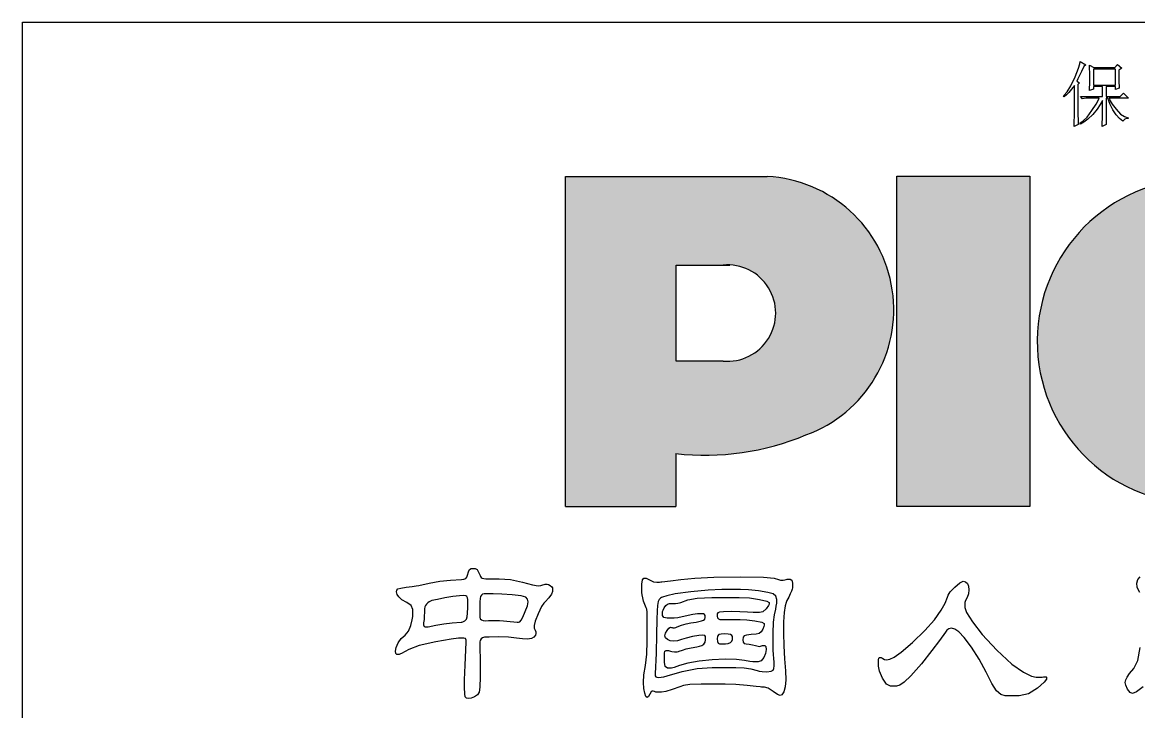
# Model space of a CAD drawing. Header units: millimetres. Extents: x 3916 to 6020, y 1867 to 2649.
# Drawn here: x 5233.68 to 5267.52, y 2382.58 to 2403.48 of the extents above; entities that cross this region are included whole.
import ezdxf

# ---------------------------------------------------------------- set-up
doc = ezdxf.new("R2010")
doc.units = ezdxf.units.MM

# ---------------------------------------------------------------- blocks, each defined once
blk = doc.blocks.new('EWAURWU')
at = {"lineweight": -3}
h = blk.add_hatch(color=1, dxfattribs=at)
h.paths.add_polyline_path([(42.358, 227.698), (42.358, 217.696), (45.706, 217.696), (45.706, 219.298, 0.127278), (49.648, 219.862, 0.81875), (48.475, 227.698)])
h.paths.add_polyline_path([(47.139, 222.104), (45.717, 222.104), (45.717, 225.012), (47.139, 225.012, -1.097699)], flags=16)
h.paths.add_polyline_path([(56.439, 227.708), (52.404, 227.708), (52.404, 217.697), (56.439, 217.697)])
h.paths.add_polyline_path([(61.509, 217.771), (65.806, 217.697), (65.806, 219.878, -0.044669), (65.369, 220.641), (62.505, 220.641, -0.872563), (62.587, 224.865), (65.419, 224.865, -0.038725), (65.806, 225.523), (65.806, 227.805, 0.030051), (61.29, 227.621, 0.961337)])
h.paths.add_polyline_path([(69.764, 217.771), (74.061, 217.697), (74.061, 220.641), (70.76, 220.641, -0.872563), (70.842, 224.865), (74.061, 224.865), (74.061, 227.805, 0.030051), (69.545, 227.621, 0.961337)])
for p, q in [((25.895, 232.375), (89.895, 232.375)), ((25.895, 192.375), (25.895, 232.375))]:
    blk.add_line(p, q)
at = {"color": 1}
for p, q in [((42.358, 217.696), (42.358, 227.698)), ((42.358, 227.698), (48.475, 227.698)), ((52.404, 227.708), (56.439, 227.708)), ((52.404, 217.697), (52.404, 227.708)), ((56.439, 227.708), (56.439, 217.697)), ((45.717, 222.104), (45.717, 225.012)), ((45.717, 225.012), (47.341, 225.012)), ((47.139, 222.104), (45.717, 222.104)), ((45.706, 219.298), (45.706, 217.696)), ((45.706, 219.298), (45.706, 219.298)), ((42.358, 217.696), (45.706, 217.696)), ((56.439, 217.697), (52.404, 217.697))]:
    blk.add_line(p, q, dxfattribs=at)
for points in [[(57.898, 229.708), (57.898, 229.558), (57.899, 229.429), (57.902, 229.341), (57.906, 229.274), (57.781, 229.216), (57.785, 229.379), (57.788, 229.523), (57.789, 229.633), (57.789, 229.724), (57.789, 230.458), (57.702, 230.345), (57.62, 230.246), (57.548, 230.174), (57.481, 230.116), (57.464, 230.141), (57.573, 230.27), (57.686, 230.448), (57.81, 230.724), (57.91, 230.985), (57.952, 231.116), (57.964, 231.183), (58.139, 231.083), (58.073, 231.033), (58.002, 230.887), (57.94, 230.759), (57.898, 230.666), (57.864, 230.591), (57.948, 230.541), (57.898, 230.491), (57.898, 229.708)], [(59.139, 230.924), (59.139, 230.716), (59.14, 230.544), (59.144, 230.445), (59.148, 230.383), (59.031, 230.341), (59.031, 230.424), (58.748, 230.424), (58.748, 230.124), (59.181, 230.124), (59.281, 230.224), (59.431, 230.074), (58.848, 230.074), (58.877, 229.995), (58.935, 229.891), (59.052, 229.737), (59.189, 229.593), (59.31, 229.52), (59.423, 229.483), (59.423, 229.458), (59.369, 229.454), (59.321, 229.441), (59.285, 229.412), (59.256, 229.374), (59.156, 229.458), (59.056, 229.566), (58.956, 229.724), (58.875, 229.883), (58.831, 229.991), (58.806, 230.074), (58.748, 230.074), (58.748, 229.749), (58.749, 229.487), (58.752, 229.349), (58.756, 229.274), (58.631, 229.216), (58.635, 229.32), (58.638, 229.471), (58.639, 229.716), (58.639, 230.008), (58.573, 229.883), (58.482, 229.745), (58.344, 229.583), (58.196, 229.437), (58.077, 229.349), (57.973, 229.291), (57.956, 229.316), (58.056, 229.387), (58.173, 229.5), (58.323, 229.699), (58.454, 229.897), (58.514, 230.008), (58.539, 230.074), (58.148, 230.074), (58.039, 230.058), (57.973, 230.124), (58.639, 230.124), (58.639, 230.424), (58.373, 230.424), (58.373, 230.349), (58.248, 230.308), (58.252, 230.391), (58.255, 230.504), (58.256, 230.674), (58.255, 230.849), (58.252, 230.974), (58.248, 231.074), (58.381, 231.008), (59.014, 231.008), (59.098, 231.091), (59.223, 230.983), (59.139, 230.924)], [(58.373, 230.958), (58.373, 230.474), (59.031, 230.474), (59.031, 230.958), (58.373, 230.958)], [(41.767, 215.339), (41.801, 215.339), (41.843, 215.329), (41.901, 215.299), (41.95, 215.26), (41.966, 215.222), (41.966, 215.185), (41.966, 215.114), (41.939, 215.031), (41.858, 214.924), (41.75, 214.804), (41.704, 214.759), (41.639, 214.656), (41.534, 214.438), (41.44, 214.211), (41.409, 214.082), (41.416, 214.008), (41.437, 213.946), (41.459, 213.891), (41.466, 213.841), (41.451, 213.79), (41.406, 213.733), (41.327, 213.688), (41.21, 213.673), (41.057, 213.681), (40.872, 213.704), (40.634, 213.728), (40.323, 213.736), (40.046, 213.734), (39.908, 213.73), (39.848, 213.714), (39.803, 213.676), (39.776, 213.629), (39.766, 213.585), (39.766, 213.542), (39.772, 212.911), (39.772, 212.528), (39.764, 212.219), (39.741, 212.062), (39.69, 211.986), (39.601, 211.925), (39.502, 211.885), (39.42, 211.871), (39.358, 211.883), (39.323, 211.92), (39.306, 212.015), (39.3, 212.204), (39.302, 212.435), (39.309, 212.659), (39.317, 212.877), (39.346, 213.577), (39.346, 213.639), (39.329, 213.686), (39.277, 213.702), (39.209, 213.702), (39.113, 213.702), (38.893, 213.675), (38.428, 213.594), (37.93, 213.481), (37.612, 213.36), (37.385, 213.235), (37.359, 213.221), (37.335, 213.211), (37.314, 213.207), (37.294, 213.207), (37.251, 213.207), (37.219, 213.233), (37.209, 213.309), (37.229, 213.422), (37.291, 213.557), (37.383, 213.688), (37.496, 213.793), (37.601, 213.911), (37.675, 214.085), (37.717, 214.254), (37.731, 214.358), (37.731, 214.429), (37.731, 214.568), (37.687, 214.693), (37.552, 214.787), (37.401, 214.867), (37.305, 214.949), (37.254, 215.029), (37.237, 215.103), (37.248, 215.161), (37.28, 215.194), (37.365, 215.216), (37.535, 215.242), (37.717, 215.267), (37.834, 215.285), (37.919, 215.299), (38.232, 215.367), (38.548, 215.424), (38.874, 215.458), (39.204, 215.481), (39.277, 215.486), (39.338, 215.505), (39.371, 215.552), (39.391, 215.611), (39.42, 215.711), (39.455, 215.785), (39.505, 215.81), (39.562, 215.81), (39.624, 215.81), (39.682, 215.784), (39.729, 215.705), (39.772, 215.6), (39.783, 215.569), (39.802, 215.541), (39.837, 215.52), (39.886, 215.508), (39.945, 215.503), (40.011, 215.503), (40.349, 215.503), (40.695, 215.476), (41.057, 215.395), (41.359, 215.314), (41.528, 215.287), (41.616, 215.294), (41.676, 215.313), (41.716, 215.332), (41.744, 215.339), (41.767, 215.339)], [(59.876, 212.229), (59.671, 212.072), (59.552, 212.019), (59.476, 212.053), (59.404, 212.153), (59.35, 212.271), (59.333, 212.357), (59.346, 212.433), (59.387, 212.516), (59.464, 212.626), (59.588, 212.778), (59.712, 213.024), (59.787, 213.417)], [(59.776, 215.088), (59.731, 215.159), (59.696, 215.247), (59.685, 215.367), (59.711, 215.483), (59.787, 215.557)], [(49.098, 215.486), (49.169, 215.486), (49.222, 215.458), (49.24, 215.373), (49.24, 215.259), (49.24, 215.231), (49.233, 215.191), (49.212, 215.128), (49.177, 215.046), (49.129, 214.946), (49.075, 214.838), (49.047, 214.782), (49.019, 214.676), (48.993, 214.475), (48.974, 214.194), (48.967, 213.852), (48.977, 213.472), (49.004, 213.076), (49.032, 212.714), (49.041, 212.434), (49.025, 212.225), (48.976, 212.076), (48.916, 211.986), (48.868, 211.957), (48.793, 211.989), (48.655, 212.084), (48.505, 212.181), (48.396, 212.215), (48.308, 212.218), (48.265, 212.221), (48.145, 212.234), (47.87, 212.266), (47.528, 212.298), (47.205, 212.309), (46.893, 212.309), (46.472, 212.309), (46.128, 212.299), (45.938, 212.269), (45.824, 212.229), (45.6, 212.147), (45.406, 212.085), (45.273, 212.065), (45.171, 212.065), (45.136, 212.065), (45.1, 212.068), (45.057, 212.079), (45.021, 212.089), (45.006, 212.093), (45, 212.093), (44.986, 212.093), (44.963, 212.07), (44.923, 211.999), (44.878, 211.929), (44.838, 211.905), (44.801, 211.936), (44.764, 212.028), (44.736, 212.171), (44.727, 212.357), (44.741, 212.59), (44.784, 212.875), (44.827, 213.213), (44.841, 213.611), (44.841, 214.037), (44.841, 214.29), (44.837, 214.489), (44.824, 214.583), (44.807, 214.622), (44.767, 214.722), (44.731, 214.821), (44.702, 214.921), (44.682, 215.012), (44.676, 215.086), (44.676, 215.151), (44.676, 215.333), (44.691, 215.469), (44.736, 215.515), (44.795, 215.515), (44.812, 215.515), (44.83, 215.512), (44.847, 215.503), (44.864, 215.492), (44.946, 215.447), (45.033, 215.412), (45.128, 215.401), (45.209, 215.402), (45.253, 215.404), (45.279, 215.407), (45.546, 215.444), (45.863, 215.481), (46.279, 215.52), (46.856, 215.55), (47.654, 215.56), (48.368, 215.55), (48.689, 215.52), (48.814, 215.481), (48.848, 215.469), (48.884, 215.461), (48.922, 215.458), (48.965, 215.461), (49.013, 215.472), (49.056, 215.483), (49.081, 215.486), (49.098, 215.486)], [(56.947, 212.497), (56.947, 212.457), (56.878, 212.369), (56.674, 212.184), (56.397, 212.009), (56.111, 211.951), (55.821, 211.951), (55.693, 211.951), (55.564, 211.99), (55.432, 212.107), (55.285, 212.326), (55.111, 212.67), (54.907, 213.064), (54.673, 213.432), (54.452, 213.725), (54.289, 213.895), (54.166, 213.976), (54.062, 214.003), (53.981, 213.988), (53.926, 213.943), (53.883, 213.883), (53.701, 213.628), (53.472, 213.324), (53.15, 212.926), (52.834, 212.562), (52.627, 212.363), (52.493, 212.276), (52.399, 212.246), (52.326, 212.246), (52.212, 212.246), (52.096, 212.306), (51.976, 212.485), (51.884, 212.696), (51.854, 212.852), (51.854, 212.98), (51.854, 213.048), (51.862, 213.099), (51.885, 213.116), (51.916, 213.116), (51.93, 213.116), (51.95, 213.107), (51.982, 213.079), (52.029, 213.051), (52.098, 213.042), (52.195, 213.063), (52.326, 213.125), (52.539, 213.278), (52.883, 213.574), (53.253, 213.929), (53.545, 214.261), (53.752, 214.547), (53.869, 214.762), (53.94, 214.941), (53.965, 215.009), (54.028, 215.103), (54.164, 215.25), (54.315, 215.38), (54.42, 215.424), (54.493, 215.408), (54.548, 215.361), (54.582, 215.282), (54.593, 215.168), (54.581, 215.045), (54.542, 214.938), (54.491, 214.838), (54.477, 214.813), (54.466, 214.784), (54.463, 214.75), (54.463, 214.713), (54.463, 214.628), (54.521, 214.477), (54.696, 214.196), (54.998, 213.807), (55.437, 213.335), (55.893, 212.911), (56.242, 212.667), (56.487, 212.552), (56.631, 212.514), (56.725, 212.514), (56.748, 212.514), (56.775, 212.516), (56.813, 212.522), (56.856, 212.529), (56.901, 212.531), (56.935, 212.526), (56.947, 212.514), (56.947, 212.497)], [(38.163, 214.043), (38.172, 214.043), (38.18, 214.043), (38.189, 214.045), (38.198, 214.048), (38.428, 214.097), (38.668, 214.139), (38.928, 214.168), (39.198, 214.19), (39.218, 214.19), (39.25, 214.2), (39.306, 214.227), (39.36, 214.276), (39.385, 214.35), (39.394, 214.463), (39.397, 214.631), (39.397, 214.827), (39.397, 214.875), (39.391, 214.921), (39.374, 214.961), (39.337, 214.988), (39.272, 214.997), (39.15, 214.988), (38.945, 214.961), (38.706, 214.921), (38.485, 214.878), (38.314, 214.838), (38.229, 214.807), (38.187, 214.776), (38.146, 214.733), (38.114, 214.688), (38.095, 214.648), (38.087, 214.59), (38.084, 214.489), (38.081, 214.372), (38.072, 214.267), (38.061, 214.168), (38.061, 214.105), (38.074, 214.058), (38.112, 214.043), (38.163, 214.043)], [(40.892, 214.185), (40.937, 214.185), (40.98, 214.2), (41.017, 214.244), (41.065, 214.34), (41.142, 214.506), (41.21, 214.681), (41.233, 214.804), (41.214, 214.888), (41.159, 214.946), (41.018, 214.987), (40.744, 215.017), (40.431, 215.037), (40.173, 215.043), (39.988, 215.042), (39.894, 215.04), (39.85, 215.03), (39.815, 215.006), (39.789, 214.966), (39.775, 214.907), (39.768, 214.8), (39.766, 214.617), (39.766, 214.395), (39.766, 214.338), (39.778, 214.288), (39.812, 214.253), (39.864, 214.233), (39.928, 214.23), (40.03, 214.234), (40.193, 214.236), (40.362, 214.233), (40.485, 214.224), (40.585, 214.213), (40.892, 214.185)], [(48.661, 213.468), (48.661, 213.855), (48.67, 214.188), (48.697, 214.412), (48.734, 214.583), (48.751, 214.671), (48.764, 214.766), (48.769, 214.875), (48.742, 214.975), (48.661, 215.04), (48.496, 215.087), (48.217, 215.131), (47.912, 215.163), (47.666, 215.174), (47.45, 215.174), (47.1, 215.174), (46.69, 215.157), (46.16, 215.105), (45.683, 215.042), (45.435, 214.989), (45.301, 214.941), (45.27, 214.932), (45.237, 214.912), (45.202, 214.87), (45.173, 214.813), (45.159, 214.753), (45.153, 214.691), (45.142, 214.531), (45.131, 214.271), (45.119, 213.81), (45.108, 213.247), (45.08, 212.616), (45.08, 212.585), (45.084, 212.556), (45.097, 212.531), (45.127, 212.514), (45.182, 212.508), (45.257, 212.514), (45.347, 212.533), (45.443, 212.559), (45.901, 212.687), (46.356, 212.783), (46.808, 212.815), (47.257, 212.815), (47.527, 212.815), (47.776, 212.803), (47.984, 212.767), (48.172, 212.718), (48.237, 212.701), (48.327, 212.688), (48.464, 212.684), (48.594, 212.695), (48.658, 212.727), (48.681, 212.783), (48.689, 212.866), (48.685, 212.968), (48.675, 213.082), (48.664, 213.205), (48.661, 213.335), (48.661, 213.468)], [(48.541, 214.753), (48.541, 214.733), (48.517, 214.688), (48.445, 214.594), (48.347, 214.504), (48.248, 214.475), (48.149, 214.475), (48.12, 214.475), (48.046, 214.479), (47.879, 214.492), (47.647, 214.504), (47.379, 214.509), (47.147, 214.504), (47.026, 214.492), (46.977, 214.471), (46.961, 214.443), (46.961, 214.412), (46.961, 214.364), (46.97, 214.321), (46.998, 214.29), (47.043, 214.271), (47.103, 214.264), (47.171, 214.264), (47.473, 214.27), (47.652, 214.27), (47.855, 214.259), (48.106, 214.227), (48.313, 214.186), (48.382, 214.148), (48.382, 214.111), (48.382, 214.094), (48.372, 214.056), (48.342, 213.977), (48.295, 213.895), (48.234, 213.847), (48.139, 213.821), (47.99, 213.807), (47.848, 213.794), (47.774, 213.773), (47.744, 213.73), (47.734, 213.653), (47.745, 213.579), (47.777, 213.542), (47.836, 213.527), (47.927, 213.517), (48.03, 213.503), (48.123, 213.48), (48.198, 213.459), (48.246, 213.452), (48.278, 213.455), (48.308, 213.466), (48.333, 213.476), (48.351, 213.48), (48.365, 213.48), (48.405, 213.48), (48.435, 213.45), (48.445, 213.361), (48.427, 213.239), (48.376, 213.113), (48.298, 213.017), (48.2, 212.985), (48.092, 212.985), (48.038, 212.985), (47.949, 212.995), (47.788, 213.022), (47.544, 213.05), (47.203, 213.059), (46.812, 213.045), (46.418, 213.002), (46.071, 212.941), (45.819, 212.869), (45.656, 212.811), (45.577, 212.792), (45.54, 212.792), (45.452, 212.792), (45.386, 212.838), (45.364, 212.977), (45.364, 213.162), (45.364, 213.244), (45.377, 213.306), (45.415, 213.326), (45.466, 213.326), (45.486, 213.326), (45.51, 213.321), (45.54, 213.307), (45.589, 213.292), (45.668, 213.287), (45.744, 213.289), (45.784, 213.295), (45.807, 213.304), (45.904, 213.341), (46.019, 213.376), (46.171, 213.409), (46.341, 213.44), (46.424, 213.454), (46.498, 213.478), (46.555, 213.522), (46.591, 213.58), (46.603, 213.645), (46.603, 213.713), (46.603, 213.75), (46.582, 213.778), (46.521, 213.787), (46.403, 213.777), (46.216, 213.747), (46.021, 213.704), (45.878, 213.656), (45.762, 213.618), (45.645, 213.605), (45.539, 213.618), (45.452, 213.656), (45.394, 213.712), (45.375, 213.775), (45.392, 213.85), (45.441, 213.937), (45.498, 214.008), (45.54, 214.031), (45.571, 214.028), (45.597, 214.02), (45.62, 214.011), (45.642, 214.009), (45.669, 214.013), (45.705, 214.026), (45.745, 214.043), (45.878, 214.094), (46.017, 214.138), (46.165, 214.168), (46.319, 214.19), (46.404, 214.205), (46.481, 214.222), (46.543, 214.244), (46.584, 214.279), (46.597, 214.332), (46.592, 214.385), (46.574, 214.418), (46.548, 214.435), (46.515, 214.44), (46.478, 214.44), (46.367, 214.44), (46.217, 214.423), (45.989, 214.372), (45.772, 214.321), (45.654, 214.304), (45.586, 214.304), (45.446, 214.304), (45.342, 214.325), (45.307, 214.386), (45.307, 214.469), (45.307, 214.506), (45.319, 214.554), (45.355, 214.625), (45.405, 214.693), (45.458, 214.73), (45.511, 214.747), (45.563, 214.753), (45.614, 214.753), (45.694, 214.753), (45.764, 214.757), (45.816, 214.77), (45.858, 214.787), (46.071, 214.861), (46.358, 214.917), (46.793, 214.935), (47.302, 214.935), (47.626, 214.935), (47.943, 214.921), (48.246, 214.878), (48.467, 214.827), (48.541, 214.787), (48.541, 214.753)], [(47.126, 213.525), (47.211, 213.525), (47.291, 213.535), (47.359, 213.565), (47.406, 213.61), (47.421, 213.665), (47.421, 213.724), (47.421, 213.756), (47.407, 213.784), (47.365, 213.807), (47.291, 213.822), (47.183, 213.827), (47.077, 213.822), (47.009, 213.807), (46.973, 213.765), (46.961, 213.682), (46.969, 213.596), (46.992, 213.551), (47.029, 213.532), (47.075, 213.525), (47.126, 213.525)]]:
    blk.add_lwpolyline(points)
for centre, radius, start, end in [((48.273, 223.662), 4.041, 289.8972, 87.1329), ((61.594, 222.7), 4.93, 93.5329, 271.4206), ((47.274, 223.558), 1.46, 264.6668, 95.3332), ((46.587, 227.198), 7.949, 263.6359, 292.6499)]:
    blk.add_arc(centre, radius, start, end, dxfattribs=at)

msp = doc.modelspace()

# ---------------------------------------------------------------- block references
msp.add_blockref('EWAURWU', (5207.785, 2171.109))

doc.saveas('drawing.dxf')
